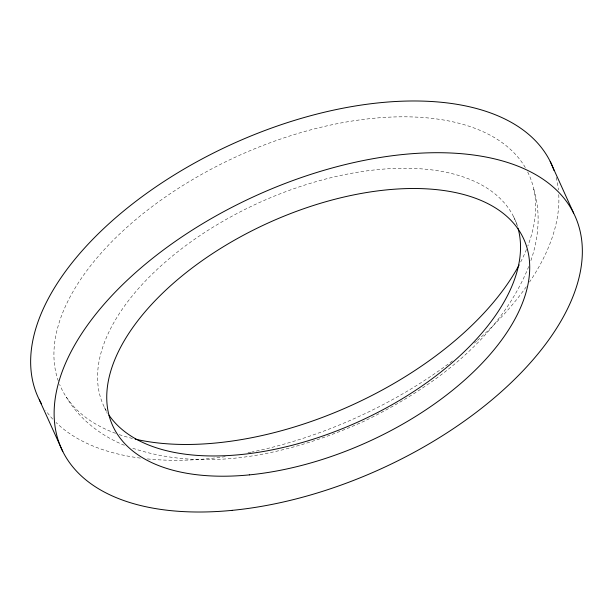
<?xml version="1.0" encoding="UTF-8"?>
<svg xmlns="http://www.w3.org/2000/svg" width="613" height="613" viewBox="0 0 613 613"><rect width="100%" height="100%" fill="white"/><g stroke="black" fill="none" stroke-linecap="round" stroke-linejoin="round"><path stroke-width="0.46" stroke-dasharray="3.06 2.3" d="M530.889 260.586C538.812 237.806 540.919 212.129 533.701 188.888M528.728 266.525C499.541 339.004 431.996 388.282 363.808 421.369C292.501 453.306 208.543 473.65 132.178 448.065M124.362 445.283C100.793 435.674 79.376 419.215 66.35 397.101M513.579 216.68L517.786 225.967M104.517 407.545L107.198 413.446M556.152 177.387A281.903 150.223 -24.4 0 1 558.397 189.976M558.765 194.627A281.903 150.223 -24.4 0 1 529.555 282.026M526.306 286.731A281.903 150.223 -24.4 0 1 477.236 340.567M476.539 341.18A281.903 150.223 -24.4 0 1 474.439 343.019M452.417 360.904A281.903 150.223 -24.4 0 1 251.905 452.003M251.008 452.187A281.903 150.223 -24.4 0 1 247.422 452.907M225.247 456.654A281.903 150.223 -24.4 0 1 147.036 458.884M140.415 458.11A281.903 150.223 -24.4 0 1 55.998 422.449M52.741 419.108A281.903 150.223 -24.4 0 1 45.814 410.587M106.608 411.392A225.73 120.286 -24.4 0 1 260.464 202.068A225.73 120.286 -24.4 0 1 517.487 226.427M527.693 171.962A257.069 136.99 -24.4 0 1 527.808 246.066M526.475 249.43A257.069 136.99 -24.4 0 1 520.437 262.479M132.431 438.464A257.069 136.99 -24.4 0 1 119.129 434.586M115.573 433.322A257.069 136.99 -24.4 0 1 59.614 384.42M58.335 381.064A257.069 136.99 -24.4 0 1 238.074 155.932A257.069 136.99 -24.4 0 1 526.015 168.79"/><path stroke-width="0.92" d="M550.198 161.457L573.661 213.186M39.339 399.814L62.802 451.543M41.446 403.76A281.903 150.223 -24.4 0 1 232.143 144.093A281.903 150.223 -24.4 0 1 554.045 170.506M517.985 228.12A225.73 120.286 -24.4 0 1 359.869 421.139A225.73 120.286 -24.4 0 1 108.968 415.116M519.142 264.939A257.069 136.99 -24.4 0 1 135.144 439.115M232.197 510.353A281.903 150.223 -24.4 0 0 577.507 222.228A281.903 150.223 -24.4 0 0 144.99 264.502A281.903 150.223 -24.4 0 0 232.197 510.353M249.338 474.883A225.73 120.286 -24.4 0 0 525.839 244.181A225.73 120.286 -24.4 0 0 179.509 278.018A225.73 120.286 -24.4 0 0 249.338 474.883"/></g></svg>
